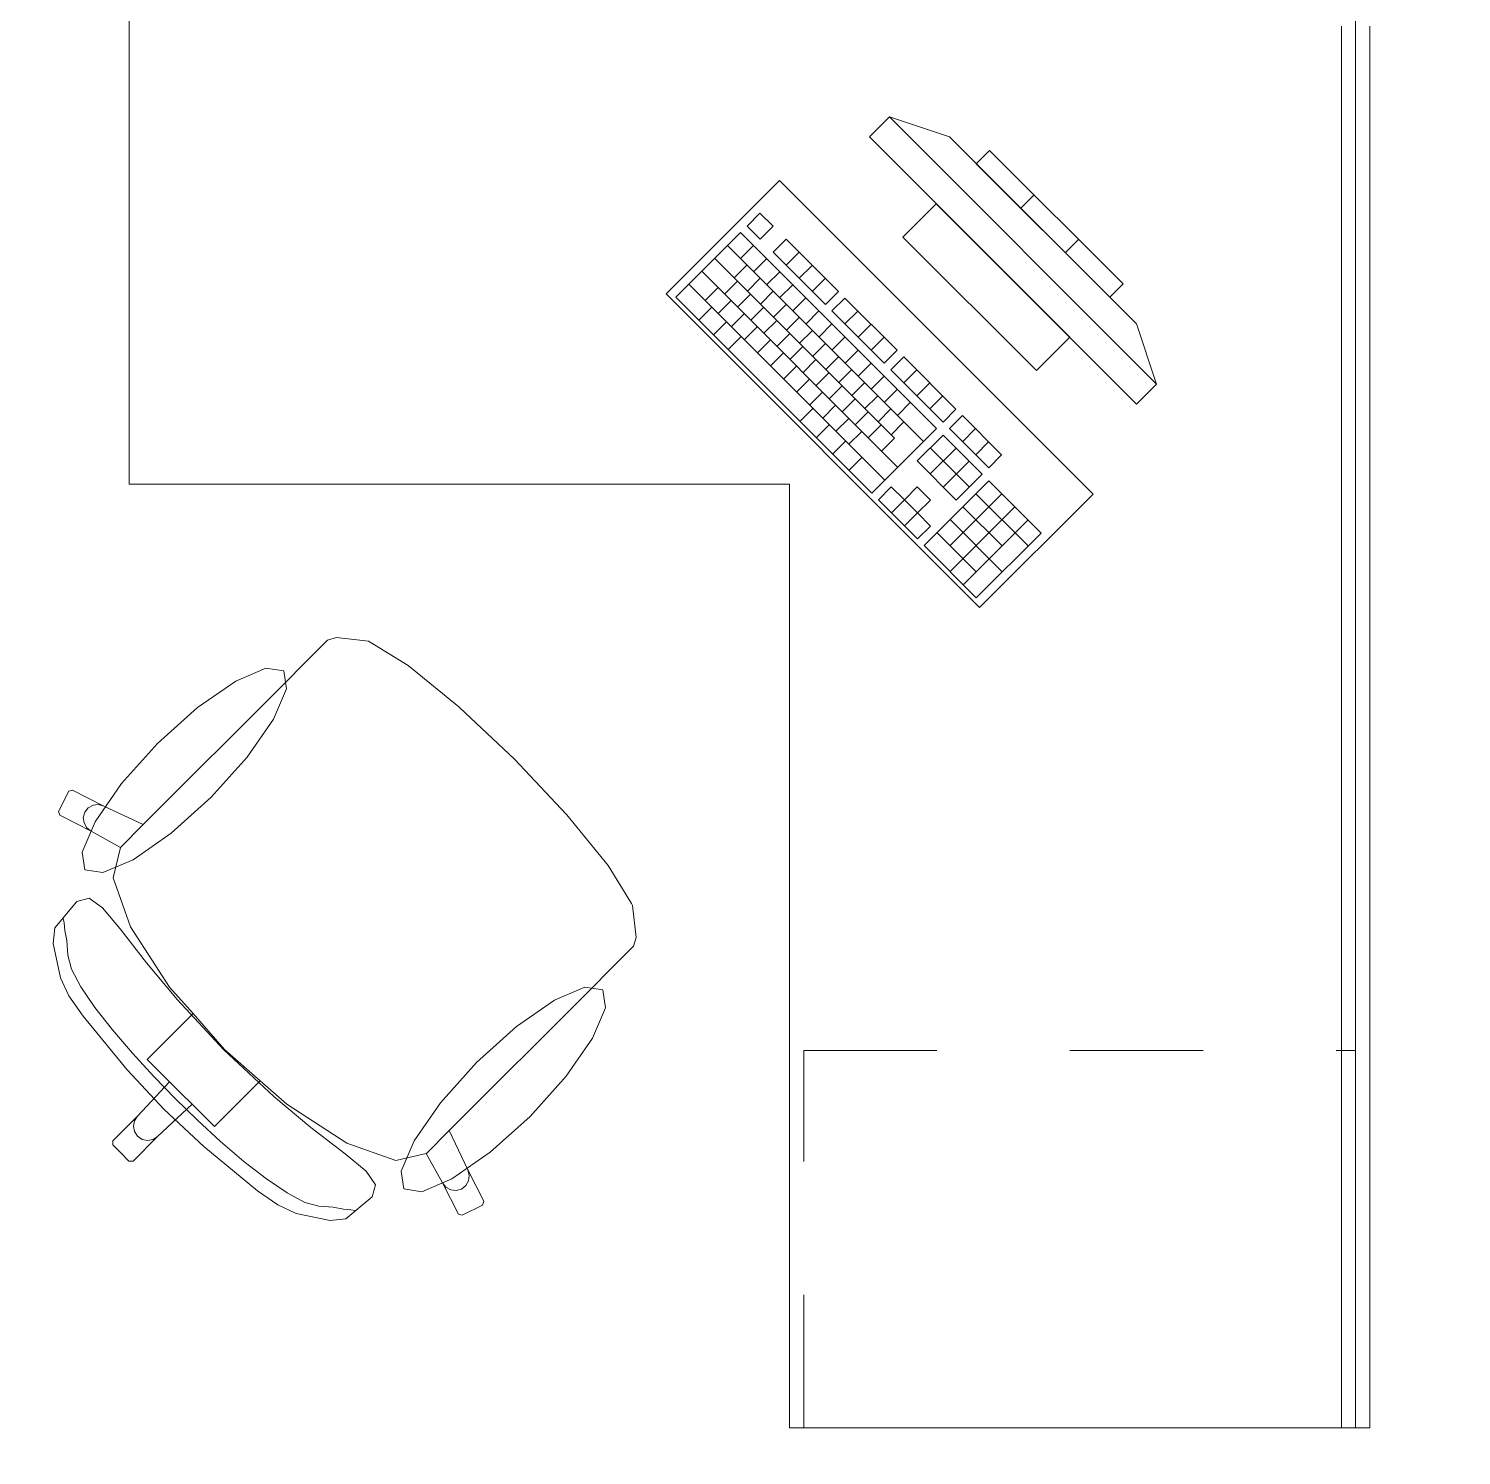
# Model space of a CAD drawing. Header units: inches. Extents: x -38 to 5698, y -33 to 92.
# Drawn here: x 289.633 to 291.151, y 8.303 to 9.815 of the extents above; entities that cross this region are included whole.
import ezdxf

# ---------------------------------------------------------------- set-up
doc = ezdxf.new("R2010")
doc.units = ezdxf.units.IN
doc.header["$MEASUREMENT"] = 0
doc.linetypes.add('Rayas', pattern=[0.282222, 0.141111, -0.141111])
for name, color, linetype in [('02 _ ARQ _ ZON _ Espacio.3D', 7, 'Continuous'), ('08 _ STR _ EXT _ 07 Losa Aligerada', 7, 'Continuous'), ('Estructura - 04 MURO', 253, 'Continuous'), ('Estructura - Carga', 7, 'Continuous'), ('Interior - Mobiliario', 7, 'Continuous')]:
    doc.layers.add(name, color=color, linetype=linetype)

msp = doc.modelspace()

# ---------------------------------------------------------------- linework, layer by layer
at = {"layer": '02 _ ARQ _ ZON _ Espacio.3D', "color": 254, "linetype": 'Continuous', "lineweight": 0, "flags": 128}
msp.add_lwpolyline([(285.82, 11.584, 1.006545), (290.9535, 6.4505), (297.3949, 6.4505), (297.3958, 7.7), (297.6258, 7.7), (297.6258, 6.4505), (302.4195, 6.4505), (302.4195, 7.7), (302.995, 7.7), (302.995, 17.35), (301.67, 17.35), (301.67, 16.9001), (301.07, 16.9), (301.07, 16.2999), (300.57, 16.2998), (300.57, 17.35), (297.52, 17.35), (297.52, 26.5963), (285.82, 26.5963), (285.82, 22.7663), (287.07, 22.7663), (287.07, 22.4977), (285.82, 22.4977)], format="xyb", close=True, dxfattribs=at)
at = {"layer": '08 _ STR _ EXT _ 07 Losa Aligerada', "color": 7, "linetype": 'Continuous', "lineweight": 18, "flags": 128}
msp.add_lwpolyline([(300.87, 41.4352), (299.92, 41.4352), (299.92, 42.9), (294.72, 42.9), (294.72, 41.4352), (293.7699, 41.4352), (293.7699, 39.9), (288.7701, 39.9), (288.7701, 41.1), (285.3701, 41.1), (285.3701, 37.7), (286.57, 37.7), (286.57, 33.9), (285.67, 33.9), (285.67, 21.2663), (285.72, 21.2663), (285.72, 11.97, 1.049431), (291.2937, 6.3), (302.1003, 6.3)], format="xyb", dxfattribs=at)
at = {"layer": 'Estructura - 04 MURO', "color": 7, "linetype": 'Continuous', "lineweight": 13}
for radius, start, end in [(3.78, 135.5846, 314.4045), (3.63, 134.6262, 311.932)]:
    msp.add_arc((288.37, 9.0005), radius, start, end, dxfattribs=at)
at = {"layer": 'Estructura - Carga', "color": 7, "linetype": 'Continuous', "lineweight": 30}
for radius in [3.93, 3.78]:
    msp.add_arc((288.37, 9.0005), radius, 135.5829, 314.4197, dxfattribs=at)
at = {"layer": 'Estructura - Carga', "color": 7, "linetype": 'Continuous', "lineweight": 13}
for radius in [3.81, 3.8, 3.79]:
    msp.add_arc((288.37, 9.0005), radius, 135.9588, 314.0437, dxfattribs=at)
at = {"layer": 'Interior - Mobiliario', "color": 175, "linetype": 'Continuous', "lineweight": 13}
for p, q in [((291.024, 9.8173), (291.024, 8.3323)), ((291.054, 8.3323), (291.054, 9.8173)), ((290.5451, 9.7212), (290.5238, 9.7)), ((290.8279, 9.4383), (290.5451, 9.7212)), ((290.5451, 9.7212), (290.6087, 9.7)), ((290.5238, 9.7), (290.8067, 9.4171)), ((290.6087, 9.7), (290.8067, 9.502)), ((290.6511, 9.6858), (290.637, 9.6717)), ((290.7925, 9.5444), (290.6511, 9.6858)), ((290.637, 9.6717), (290.7784, 9.5303)), ((290.5946, 9.6293), (290.5592, 9.5939)), ((290.736, 9.4878), (290.5946, 9.6293)), ((290.6841, 9.6245), (290.6983, 9.6387)), ((290.4077, 9.6194), (290.394, 9.6057)), ((290.4215, 9.6056), (290.4077, 9.6194)), ((290.3871, 9.5989), (290.3185, 9.5303)), ((290.5948, 9.3912), (290.3871, 9.5989)), ((290.394, 9.6057), (290.4078, 9.5919)), ((290.4078, 9.5919), (290.4215, 9.6056)), ((290.3734, 9.5852), (290.5811, 9.3774)), ((290.3872, 9.5713), (290.4009, 9.585)), ((290.4354, 9.5917), (290.4216, 9.578)), ((290.4908, 9.5364), (290.4354, 9.5917)), ((290.5592, 9.5939), (290.7006, 9.4525)), ((290.7313, 9.5774), (290.7454, 9.5915)), ((290.3597, 9.5714), (290.5501, 9.381)), ((290.4011, 9.5575), (290.4148, 9.5712)), ((290.4216, 9.578), (290.477, 9.5226)), ((290.4355, 9.5642), (290.4492, 9.5779)), ((290.346, 9.5577), (290.5537, 9.35)), ((290.3804, 9.5507), (290.3942, 9.5644)), ((290.4149, 9.5436), (290.4286, 9.5573)), ((290.4493, 9.5503), (290.4631, 9.564)), ((290.3322, 9.544), (290.54, 9.3363)), ((290.3496, 9.5267), (290.3633, 9.5404)), ((290.3702, 9.5335), (290.3839, 9.5472)), ((290.3943, 9.5368), (290.408, 9.5505)), ((290.4081, 9.523), (290.4218, 9.5367)), ((290.4288, 9.5298), (290.4425, 9.5435)), ((290.4632, 9.5365), (290.4769, 9.5502)), ((290.477, 9.5226), (290.4908, 9.5364)), ((290.7784, 9.5303), (290.7925, 9.5444)), ((290.3185, 9.5303), (290.5262, 9.3226)), ((290.3634, 9.5129), (290.3771, 9.5266)), ((290.384, 9.5196), (290.3978, 9.5334)), ((290.422, 9.5091), (290.4357, 9.5228)), ((290.4426, 9.5159), (290.4563, 9.5296)), ((290.4977, 9.5294), (290.484, 9.5157)), ((290.5531, 9.474), (290.4977, 9.5294)), ((290.3428, 9.5061), (290.3565, 9.5198)), ((290.3772, 9.499), (290.391, 9.5127)), ((290.3979, 9.5058), (290.4116, 9.5195)), ((290.4117, 9.492), (290.4254, 9.5057)), ((290.4358, 9.4953), (290.4495, 9.509)), ((290.4565, 9.5021), (290.4702, 9.5158)), ((290.484, 9.5157), (290.5394, 9.4603)), ((290.4978, 9.5019), (290.5115, 9.5156)), ((290.3583, 9.4905), (290.3721, 9.5042)), ((290.3911, 9.4852), (290.4048, 9.4989)), ((290.4256, 9.4781), (290.4393, 9.4918)), ((290.4497, 9.4814), (290.4634, 9.4951)), ((290.4703, 9.4882), (290.484, 9.5019)), ((290.5117, 9.488), (290.5254, 9.5017)), ((290.8279, 9.4383), (290.8067, 9.502)), ((290.3739, 9.4749), (290.3876, 9.4886)), ((290.4049, 9.4713), (290.4187, 9.485)), ((290.4394, 9.4643), (290.4531, 9.478)), ((290.4635, 9.4676), (290.4772, 9.4813)), ((290.4842, 9.4744), (290.4979, 9.4881)), ((290.5255, 9.4742), (290.5392, 9.4879)), ((290.7006, 9.4525), (290.736, 9.4878)), ((290.4188, 9.4575), (290.4325, 9.4712)), ((290.4533, 9.4504), (290.467, 9.4641)), ((290.4774, 9.4537), (290.4911, 9.4675)), ((290.498, 9.4605), (290.5117, 9.4742)), ((290.5119, 9.4467), (290.5256, 9.4604)), ((290.5394, 9.4603), (290.5531, 9.474)), ((290.56, 9.4671), (290.5463, 9.4534)), ((290.6154, 9.4117), (290.56, 9.4671)), ((290.4326, 9.4436), (290.4464, 9.4573)), ((290.4671, 9.4366), (290.4808, 9.4503)), ((290.4912, 9.4399), (290.5049, 9.4536)), ((290.5257, 9.4328), (290.5394, 9.4465)), ((290.5463, 9.4534), (290.6017, 9.398)), ((290.5601, 9.4396), (290.5738, 9.4533)), ((290.4465, 9.4298), (290.4602, 9.4435)), ((290.481, 9.4227), (290.4947, 9.4364)), ((290.5051, 9.426), (290.5188, 9.4398)), ((290.5396, 9.419), (290.5533, 9.4327)), ((290.574, 9.4257), (290.5877, 9.4394)), ((290.8067, 9.4171), (290.8279, 9.4383)), ((290.4603, 9.4159), (290.474, 9.4296)), ((290.4742, 9.4021), (290.4879, 9.4158)), ((290.4948, 9.4089), (290.5085, 9.4226)), ((290.5189, 9.4122), (290.5326, 9.4259)), ((290.5534, 9.4051), (290.5671, 9.4189)), ((290.5878, 9.4119), (290.6015, 9.4256)), ((290.4501, 9.3987), (290.4638, 9.4125)), ((290.488, 9.3882), (290.5017, 9.4019)), ((290.5087, 9.395), (290.5224, 9.4087)), ((290.5328, 9.3983), (290.5465, 9.4121)), ((290.6017, 9.398), (290.6154, 9.4117)), ((290.6223, 9.4048), (290.6086, 9.3911)), ((290.6638, 9.3633), (290.6223, 9.4048)), ((290.4674, 9.3814), (290.4811, 9.3952)), ((290.5019, 9.3744), (290.5156, 9.3881)), ((290.5225, 9.3812), (290.5362, 9.3949)), ((290.5262, 9.3226), (290.5948, 9.3912)), ((290.5466, 9.3845), (290.5603, 9.3982)), ((290.6017, 9.3842), (290.5743, 9.3568)), ((290.6433, 9.3427), (290.6017, 9.3842)), ((290.6086, 9.3911), (290.6501, 9.3495)), ((290.6224, 9.3772), (290.6362, 9.391)), ((290.4847, 9.3641), (290.4984, 9.3778)), ((290.5364, 9.3673), (290.5501, 9.381)), ((290.588, 9.3705), (290.6296, 9.329)), ((290.5882, 9.343), (290.6156, 9.3704)), ((290.6363, 9.3634), (290.65, 9.3771)), ((290.502, 9.3468), (290.5157, 9.3605)), ((290.5743, 9.3568), (290.6158, 9.3153)), ((290.602, 9.3291), (290.6294, 9.3565)), ((290.6501, 9.3495), (290.6638, 9.3633)), ((290.6158, 9.3153), (290.6433, 9.3427)), ((290.5469, 9.3294), (290.5332, 9.3157)), ((290.5607, 9.3155), (290.5469, 9.3294)), ((290.5744, 9.3292), (290.5607, 9.3155)), ((290.5883, 9.3154), (290.5744, 9.3292)), ((290.6502, 9.3358), (290.5816, 9.2672)), ((290.7056, 9.2804), (290.6502, 9.3358)), ((290.5332, 9.3157), (290.5747, 9.2741)), ((290.547, 9.3018), (290.5607, 9.3155)), ((290.5607, 9.3155), (290.5746, 9.3017)), ((290.5746, 9.3017), (290.5883, 9.3154)), ((290.6092, 9.2671), (290.664, 9.3219)), ((290.6228, 9.3083), (290.6643, 9.2668)), ((290.6365, 9.3221), (290.6919, 9.2667)), ((290.5609, 9.288), (290.5746, 9.3017)), ((290.5884, 9.2878), (290.5746, 9.3017)), ((290.6091, 9.2946), (290.6644, 9.2392)), ((290.6093, 9.2395), (290.6779, 9.3081)), ((290.6232, 9.2257), (290.6917, 9.2942)), ((290.5747, 9.2741), (290.5884, 9.2878)), ((290.5953, 9.2809), (290.6369, 9.2394)), ((290.637, 9.2118), (290.7056, 9.2804)), ((290.5816, 9.2672), (290.637, 9.2118)), ((289.9494, 9.1669), (289.9274, 9.1449)), ((289.9587, 9.1698), (289.9494, 9.1669)), ((289.9926, 9.1658), (289.9587, 9.1698)), ((289.9947, 9.1649), (289.9926, 9.1658)), ((290.0348, 9.14), (289.9947, 9.1649)), ((289.9274, 9.1449), (289.9019, 9.1194)), ((290.0884, 9.0964), (290.0348, 9.14)), ((289.9019, 9.1194), (289.7541, 8.9716)), ((290.0892, 9.0957), (290.0884, 9.0964)), ((290.1476, 9.0409), (290.0892, 9.0957)), ((290.1476, 9.0409), (290.2024, 8.9825)), ((289.6752, 9.0068), (289.6643, 8.9855)), ((289.6792, 9.0081), (289.6752, 9.0068)), ((289.7123, 8.9912), (289.6792, 9.0081)), ((289.7008, 8.9921), (289.6957, 8.9893)), ((289.7066, 8.9928), (289.7008, 8.9921)), ((289.7123, 8.9912), (289.7066, 8.9928)), ((289.7541, 8.9716), (289.7123, 8.9912)), ((289.6643, 8.9855), (289.6657, 8.9814)), ((289.6657, 8.9814), (289.6988, 8.9644)), ((289.6921, 8.9847), (289.6905, 8.979)), ((289.6905, 8.979), (289.6913, 8.9732)), ((289.6957, 8.9893), (289.6921, 8.9847)), ((290.2024, 8.9825), (290.2031, 8.9817)), ((290.2031, 8.9817), (290.2467, 8.928)), ((289.6913, 8.9732), (289.6941, 8.9681)), ((289.6941, 8.9681), (289.6988, 8.9644)), ((289.6988, 8.9644), (289.7298, 8.9471)), ((289.7298, 8.9473), (289.7541, 8.9716)), ((289.7298, 8.9471), (289.7223, 8.9152)), ((289.7298, 8.9473), (289.7298, 8.9471)), ((289.7223, 8.9152), (289.7407, 8.8632)), ((290.2467, 8.928), (290.2716, 8.888)), ((289.6837, 8.8901), (289.6605, 8.8622)), ((289.6966, 8.8935), (289.6837, 8.8901)), ((289.7109, 8.8834), (289.6966, 8.8935)), ((289.7295, 8.8612), (289.7109, 8.8834)), ((290.2716, 8.888), (290.2725, 8.8859)), ((290.2725, 8.8859), (290.2765, 8.8519)), ((289.6701, 8.8675), (289.6693, 8.872)), ((289.6605, 8.8622), (289.6586, 8.8454)), ((289.6709, 8.8594), (289.6701, 8.8675)), ((289.6729, 8.8487), (289.6709, 8.8594)), ((289.7575, 8.825), (289.7295, 8.8612)), ((289.7407, 8.8632), (289.782, 8.7994)), ((289.6586, 8.8454), (289.6664, 8.8093)), ((289.6741, 8.8333), (289.6729, 8.8487)), ((290.2736, 8.8426), (290.2517, 8.8207)), ((290.2765, 8.8519), (290.2736, 8.8426)), ((289.678, 8.8185), (289.6741, 8.8333)), ((289.7902, 8.7857), (289.7575, 8.825)), ((289.6664, 8.8093), (289.6753, 8.7901)), ((289.688, 8.7997), (289.678, 8.8185)), ((290.2517, 8.8207), (290.2262, 8.7952)), ((289.7028, 8.7779), (289.688, 8.7997)), ((289.782, 8.7994), (289.8068, 8.7712)), ((290.2262, 8.7952), (290.0783, 8.6473)), ((289.6753, 8.7901), (289.6902, 8.7684)), ((289.7214, 8.754), (289.7028, 8.7779)), ((289.8396, 8.7329), (289.7902, 8.7857)), ((289.6902, 8.7684), (289.7371, 8.7117)), ((289.8068, 8.7712), (289.7794, 8.7439)), ((289.8068, 8.7712), (289.8401, 8.7334)), ((289.7426, 8.7293), (289.7214, 8.754)), ((289.7794, 8.7439), (289.7583, 8.7227)), ((289.8396, 8.7329), (289.8924, 8.6834)), ((289.878, 8.7001), (289.8401, 8.7334)), ((289.7651, 8.7047), (289.7426, 8.7293)), ((289.7583, 8.7227), (289.7819, 8.6991)), ((289.7371, 8.7117), (289.7762, 8.6695)), ((289.7879, 8.6812), (289.7651, 8.7047)), ((289.7819, 8.6991), (289.7479, 8.6626)), ((289.7819, 8.6991), (289.7939, 8.6871)), ((289.8058, 8.6752), (289.7939, 8.6871)), ((289.878, 8.7001), (289.8506, 8.6727)), ((289.9061, 8.6753), (289.878, 8.7001)), ((289.8058, 8.6752), (289.7693, 8.6412)), ((289.7879, 8.6812), (289.8114, 8.6584)), ((289.8294, 8.6516), (289.8058, 8.6752)), ((289.8506, 8.6727), (289.8294, 8.6516)), ((289.8924, 8.6834), (289.9317, 8.6507)), ((289.9699, 8.6339), (289.9061, 8.6753)), ((289.7479, 8.6626), (289.7218, 8.6365)), ((289.7447, 8.6577), (289.7436, 8.6519)), ((289.7479, 8.6626), (289.7447, 8.6577)), ((289.8184, 8.6304), (289.7762, 8.6695)), ((289.8114, 8.6584), (289.836, 8.6358)), ((289.7693, 8.6412), (289.7432, 8.6151)), ((289.7436, 8.6519), (289.7447, 8.6462)), ((289.7447, 8.6462), (289.748, 8.6413)), ((289.7529, 8.638), (289.748, 8.6413)), ((289.7693, 8.6412), (289.7644, 8.638)), ((289.9317, 8.6507), (289.9679, 8.6228)), ((290.0541, 8.6231), (290.0783, 8.6473)), ((290.0783, 8.6473), (290.0979, 8.6056)), ((289.7218, 8.6365), (289.7219, 8.6322)), ((289.7219, 8.6322), (289.7304, 8.6237)), ((289.7587, 8.6369), (289.7529, 8.638)), ((289.7644, 8.638), (289.7587, 8.6369)), ((289.8751, 8.5835), (289.8184, 8.6304)), ((289.836, 8.6358), (289.8608, 8.6147)), ((290.0219, 8.6156), (289.9699, 8.6339)), ((289.7389, 8.6151), (289.7304, 8.6237)), ((289.7432, 8.6151), (289.7389, 8.6151)), ((289.8608, 8.6147), (289.8846, 8.5961)), ((289.9679, 8.6228), (289.9902, 8.6042)), ((290.0538, 8.6231), (290.0219, 8.6156)), ((290.0541, 8.6231), (290.0538, 8.6231)), ((290.0712, 8.592), (290.0538, 8.6231)), ((289.8846, 8.5961), (289.9064, 8.5812)), ((289.9902, 8.6042), (290.0002, 8.5899)), ((290.0979, 8.6056), (290.0995, 8.5999)), ((290.0979, 8.6056), (290.1149, 8.5725)), ((290.0995, 8.5999), (290.0988, 8.5941)), ((289.8968, 8.5686), (289.8751, 8.5835)), ((289.9064, 8.5812), (289.9252, 8.5713)), ((290.0002, 8.5899), (289.9968, 8.577)), ((290.0748, 8.5874), (290.0712, 8.592)), ((290.0881, 8.5589), (290.0712, 8.592)), ((290.0799, 8.5845), (290.0748, 8.5874)), ((290.0858, 8.5838), (290.0799, 8.5845)), ((290.0914, 8.5854), (290.0858, 8.5838)), ((290.096, 8.589), (290.0914, 8.5854)), ((290.0988, 8.5941), (290.096, 8.589)), ((289.916, 8.5596), (289.8968, 8.5686)), ((289.9252, 8.5713), (289.94, 8.5674)), ((289.94, 8.5674), (289.9554, 8.5662)), ((289.9554, 8.5662), (289.9662, 8.5642)), ((289.9662, 8.5642), (289.9742, 8.5634)), ((289.9968, 8.577), (289.9689, 8.5538)), ((290.1136, 8.5684), (290.0922, 8.5576)), ((290.1149, 8.5725), (290.1136, 8.5684)), ((289.9522, 8.5519), (289.916, 8.5596)), ((289.9689, 8.5538), (289.9522, 8.5519)), ((289.9742, 8.5634), (289.9787, 8.5626)), ((290.0922, 8.5576), (290.0881, 8.5589)), ((291.024, 8.3323), (291.054, 8.3323))]:
    msp.add_line(p, q, dxfattribs=at)
at = {"layer": 'Interior - Mobiliario', "color": 175, "linetype": 'Rayas', "lineweight": 13}
for p, q in [((290.454, 8.3323), (290.454, 8.7323)), ((290.454, 8.7323), (291.039, 8.7323))]:
    msp.add_line(p, q, dxfattribs=at)
at = {"layer": 'Interior - Mobiliario', "color": 175, "linetype": 'Continuous', "lineweight": 13, "flags": 128}
for points in [[(291.039, 9.8323), (291.039, 8.3323), (290.439, 8.3323), (290.439, 9.3323), (289.739, 9.3323), (289.739, 9.8323)], [(290.4284, 9.654), (290.3082, 9.5338), (290.6405, 9.2015), (290.7607, 9.3217)], [(289.7691, 9.0574), (289.731, 9.0149), (289.703, 8.9745), (289.6894, 8.9424), (289.6922, 8.9235), (289.7112, 8.9207), (289.7432, 8.9343), (289.7836, 8.9623), (289.8261, 9.0004), (289.8642, 9.0429), (289.8922, 9.0833), (289.9058, 9.1153), (289.903, 9.1343), (289.8841, 9.1371), (289.852, 9.1235), (289.8116, 9.0955)], [(290.1641, 8.6624), (290.1216, 8.6243), (290.0812, 8.5963), (290.0492, 8.5826), (290.0302, 8.5855), (290.0274, 8.6044), (290.041, 8.6365), (290.069, 8.6769), (290.1071, 8.7193), (290.1496, 8.7575), (290.19, 8.7855), (290.2221, 8.7991), (290.241, 8.7963), (290.2439, 8.7773), (290.2302, 8.7453), (290.2022, 8.7049)]]:
    msp.add_lwpolyline(points, close=True, dxfattribs=at)

doc.saveas('drawing.dxf')
